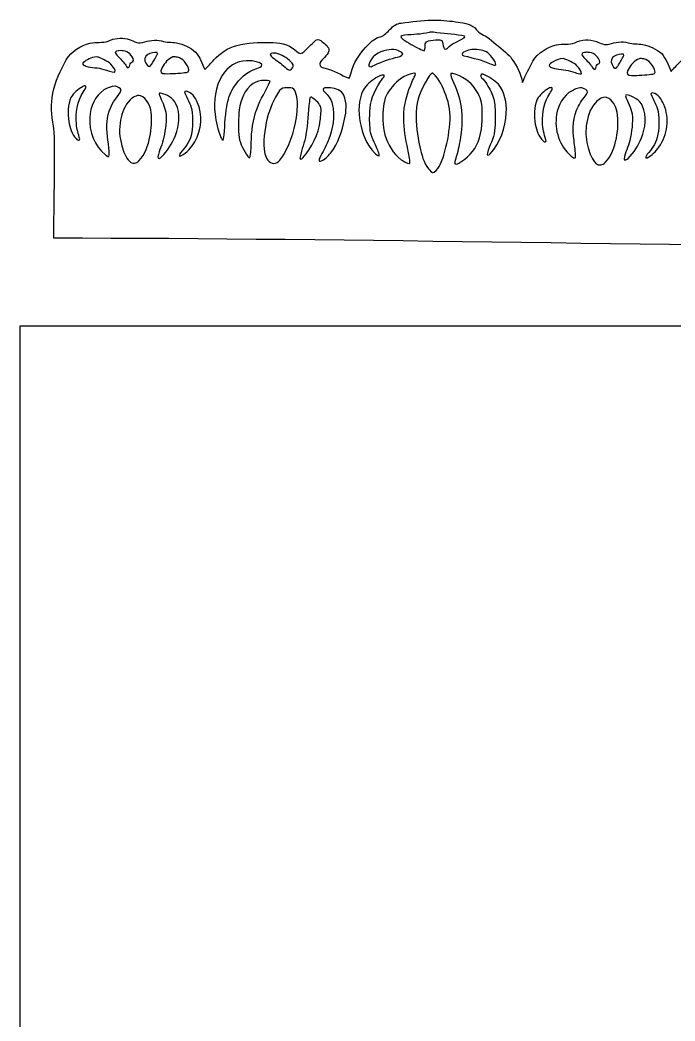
# Model space of a CAD drawing. Header units: centimetres. Extents: x -14.3 to 11, y -12.4 to 14.4.
# Drawn here: x -14.27 to -3.88, y -1.44 to 14.43 of the extents above; entities that cross this region are included whole.
import ezdxf

# ---------------------------------------------------------------- set-up
doc = ezdxf.new("R2010")
doc.units = ezdxf.units.CM
doc.header["$MEASUREMENT"] = 0
doc.layers.add('Layer 1', color=7, linetype='Continuous')

msp = doc.modelspace()

# ---------------------------------------------------------------- linework, layer by layer
at = {"layer": 'Layer 1', "color": 9}
for points, knots in [([(-7.73261, 14.43459), (-7.89731, 14.42913), (-8.06103, 14.4083), (-8.22423, 14.38672), (-8.22423, 14.38672), (-8.29321, 14.37928), (-8.35472, 14.34207), (-8.39811, 14.28874), (-8.39811, 14.28874), (-8.445, 14.24484), (-8.48717, 14.18555), (-8.55192, 14.16918), (-8.55192, 14.16918), (-8.63179, 14.15628), (-8.69405, 14.09601), (-8.75109, 14.04292), (-8.75109, 14.04292), (-8.86023, 13.93354), (-8.95276, 13.80356), (-9.00311, 13.65672), (-9.00311, 13.65672), (-9.01875, 13.60835), (-9.03015, 13.55899), (-9.04801, 13.51136), (-9.04801, 13.51136), (-9.17723, 13.55948), (-9.29383, 13.63911), (-9.42975, 13.66912), (-9.42975, 13.66912), (-9.46597, 13.67557), (-9.52648, 13.69194), (-9.51532, 13.74006), (-9.51532, 13.74006), (-9.49103, 13.82316), (-9.39279, 13.8621), (-9.37196, 13.94668), (-9.37196, 13.94668), (-9.36823, 14.01217), (-9.43322, 14.0526), (-9.47761, 14.0903), (-9.47761, 14.0903), (-9.50616, 14.11188), (-9.54484, 14.14512), (-9.57908, 14.11362), (-9.57908, 14.11362), (-9.65523, 14.05285), (-9.71352, 13.97099), (-9.79215, 13.91295), (-9.79215, 13.91295), (-9.83779, 13.88269), (-9.87499, 13.93775), (-9.91021, 13.96008), (-9.91021, 13.96008), (-10.01911, 14.05384), (-10.16669, 14.07815), (-10.3061, 14.07964), (-10.3061, 14.07964), (-10.48271, 14.08237), (-10.66255, 14.0774), (-10.83418, 14.03226), (-10.83418, 14.03226), (-10.97508, 13.99406), (-11.09713, 13.907), (-11.19608, 13.80133), (-11.19608, 13.80133), (-11.24495, 13.75073), (-11.29258, 13.69888), (-11.34094, 13.64779), (-11.34094, 13.64779), (-11.38436, 13.74254), (-11.41833, 13.84523), (-11.48657, 13.9256), (-11.48657, 13.9256), (-11.57113, 14.00126), (-11.67979, 14.04764), (-11.78917, 14.07418), (-11.78917, 14.07418), (-11.86804, 14.08881), (-11.95115, 14.07319), (-12.02753, 14.1037), (-12.02753, 14.1037), (-12.12702, 14.12776), (-12.23118, 14.10891), (-12.32744, 14.07889), (-12.32744, 14.07889), (-12.41425, 14.05012), (-12.48817, 14.12156), (-12.57051, 14.1347), (-12.57051, 14.1347), (-12.67172, 14.15579), (-12.78062, 14.14909), (-12.87314, 14.10047), (-12.87314, 14.10047), (-12.96491, 14.06451), (-13.06562, 14.09427), (-13.15938, 14.06674), (-13.15938, 14.06674), (-13.31144, 14.03052), (-13.45729, 13.94123), (-13.5384, 13.80455), (-13.5384, 13.80455), (-13.62298, 13.6334), (-13.71997, 13.46349), (-13.74998, 13.27224), (-13.74998, 13.27224), (-13.78372, 13.10109), (-13.78049, 12.9225), (-13.74105, 12.75283), (-13.74105, 12.75283), (-13.70707, 12.61294), (-13.73584, 11.36949), (-13.73584, 10.97261), (-13.73584, 10.97261), (-8.92373, 10.97261), (-3.70581, 10.83717), (1.1063, 10.83717), (1.1063, 10.83717), (1.1063, 11.23405), (1.09437, 12.65535), (1.11821, 12.81063), (1.11821, 12.81063), (1.12191, 13.04528), (1.14498, 13.28638), (1.07677, 13.51459), (1.07677, 13.51459), (1.046, 13.61331), (0.99542, 13.70484), (0.92969, 13.78421), (0.92969, 13.78421), (0.91877, 13.83109), (0.86791, 13.85466), (0.83764, 13.88914), (0.83764, 13.88914), (0.73694, 13.97422), (0.63624, 14.06029), (0.53356, 14.14289), (0.53356, 14.14289), (0.4631, 14.17637), (0.38746, 14.21234), (0.34578, 14.2818), (0.34578, 14.2818), (0.25027, 14.36663), (0.11486, 14.36762), (-0.00471, 14.38647), (-0.00471, 14.38647), (-0.17537, 14.40557), (-0.34777, 14.41524), (-0.51866, 14.39515), (-0.51866, 14.39515), (-0.64071, 14.38027), (-0.76496, 14.37556), (-0.88429, 14.3453), (-0.88429, 14.3453), (-0.96986, 14.31801), (-1.01502, 14.23243), (-1.08397, 14.18059), (-1.08397, 14.18059), (-1.11101, 14.15231), (-1.14721, 14.1409), (-1.18443, 14.1347), (-1.18443, 14.1347), (-1.27471, 14.10047), (-1.34268, 14.0268), (-1.40766, 13.95785), (-1.40766, 13.95785), (-1.50614, 13.8425), (-1.58874, 13.71005), (-1.62446, 13.56097), (-1.62446, 13.56097), (-1.63563, 13.53964), (-1.63563, 13.48705), (-1.65944, 13.4878), (-1.65944, 13.4878), (-1.79139, 13.54038), (-1.91344, 13.62025), (-2.05507, 13.64729), (-2.05507, 13.64729), (-2.08955, 13.65324), (-2.13371, 13.68102), (-2.11511, 13.72146), (-2.11511, 13.72146), (-2.08359, 13.79711), (-1.99901, 13.83605), (-1.97345, 13.91444), (-1.97345, 13.91444), (-1.96752, 13.98612), (-2.03896, 14.02804), (-2.08656, 14.06872), (-2.08656, 14.06872), (-2.11312, 14.08956), (-2.15008, 14.1156), (-2.18107, 14.08633), (-2.18107, 14.08633), (-2.25647, 14.02482), (-2.31553, 13.94371), (-2.39339, 13.88517), (-2.39339, 13.88517), (-2.4398, 13.8559), (-2.476, 13.91047), (-2.51148, 13.93279), (-2.51148, 13.93279), (-2.62633, 14.03052), (-2.78209, 14.05285), (-2.92793, 14.0531), (-2.92793, 14.0531), (-3.09613, 14.05409), (-3.26702, 14.04838), (-3.43075, 14.00597), (-3.43075, 14.00597), (-3.57187, 13.9695), (-3.69514, 13.88343), (-3.79338, 13.77727), (-3.79338, 13.77727), (-3.84373, 13.72567), (-3.89311, 13.67284), (-3.94295, 13.62075), (-3.94295, 13.62075), (-3.98587, 13.71724), (-4.02135, 13.82117), (-4.09154, 13.90179), (-4.09154, 13.90179), (-4.17613, 13.97496), (-4.28278, 14.02135), (-4.39118, 14.04689), (-4.39118, 14.04689), (-4.46807, 14.06202), (-4.54943, 14.04491), (-4.62383, 14.07517), (-4.62383, 14.07517), (-4.72305, 14.10072), (-4.82775, 14.08361), (-4.92374, 14.05285), (-4.92374, 14.05285), (-4.99592, 14.02606), (-5.06288, 14.07244), (-5.12837, 14.09526), (-5.12837, 14.09526), (-5.23949, 14.1285), (-5.36525, 14.13024), (-5.46992, 14.07517), (-5.46992, 14.07517), (-5.56244, 14.03623), (-5.66539, 14.06773), (-5.7604, 14.03945), (-5.7604, 14.03945), (-5.91145, 14.00398), (-6.05533, 13.91592), (-6.13743, 13.78198), (-6.13743, 13.78198), (-6.19448, 13.67185), (-6.25179, 13.56147), (-6.2979, 13.44637), (-6.2979, 13.44637), (-6.32693, 13.57858), (-6.38074, 13.70707), (-6.46832, 13.8115), (-6.46832, 13.8115), (-6.48271, 13.8621), (-6.53653, 13.88765), (-6.57003, 13.92535), (-6.57003, 13.92535), (-6.66851, 14.00671), (-6.76548, 14.09055), (-6.8652, 14.17017), (-6.8652, 14.17017), (-6.93539, 14.20416), (-7.0113, 14.23963), (-7.05297, 14.30908), (-7.05297, 14.30908), (-7.13682, 14.38473), (-7.25636, 14.39391), (-7.36351, 14.40855), (-7.36351, 14.40855), (-7.48557, 14.42393), (-7.61082, 14.43484), (-7.73261, 14.43459), (-7.73261, 14.43459), (-7.73261, 14.43459), (-7.73261, 14.43459), (-7.73261, 14.43459)], [0, 0, 0, 0, 0.01408451, 0.01408451, 0.01408451, 0.01408451, 0.02816901, 0.02816901, 0.02816901, 0.02816901, 0.04225352, 0.04225352, 0.04225352, 0.04225352, 0.05633803, 0.05633803, 0.05633803, 0.05633803, 0.07042254, 0.07042254, 0.07042254, 0.07042254, 0.08450704, 0.08450704, 0.08450704, 0.08450704, 0.09859155, 0.09859155, 0.09859155, 0.09859155, 0.11267606, 0.11267606, 0.11267606, 0.11267606, 0.12676056, 0.12676056, 0.12676056, 0.12676056, 0.14084507, 0.14084507, 0.14084507, 0.14084507, 0.15492958, 0.15492958, 0.15492958, 0.15492958, 0.16901408, 0.16901408, 0.16901408, 0.16901408, 0.18309859, 0.18309859, 0.18309859, 0.18309859, 0.1971831, 0.1971831, 0.1971831, 0.1971831, 0.21126761, 0.21126761, 0.21126761, 0.21126761, 0.22535211, 0.22535211, 0.22535211, 0.22535211, 0.23943662, 0.23943662, 0.23943662, 0.23943662, 0.25352113, 0.25352113, 0.25352113, 0.25352113, 0.26760563, 0.26760563, 0.26760563, 0.26760563, 0.28169014, 0.28169014, 0.28169014, 0.28169014, 0.29577465, 0.29577465, 0.29577465, 0.29577465, 0.30985915, 0.30985915, 0.30985915, 0.30985915, 0.32394366, 0.32394366, 0.32394366, 0.32394366, 0.33802817, 0.33802817, 0.33802817, 0.33802817, 0.35211268, 0.35211268, 0.35211268, 0.35211268, 0.36619718, 0.36619718, 0.36619718, 0.36619718, 0.38028169, 0.38028169, 0.38028169, 0.38028169, 0.3943662, 0.3943662, 0.3943662, 0.3943662, 0.4084507, 0.4084507, 0.4084507, 0.4084507, 0.42253521, 0.42253521, 0.42253521, 0.42253521, 0.43661972, 0.43661972, 0.43661972, 0.43661972, 0.45070423, 0.45070423, 0.45070423, 0.45070423, 0.46478873, 0.46478873, 0.46478873, 0.46478873, 0.47887324, 0.47887324, 0.47887324, 0.47887324, 0.49295775, 0.49295775, 0.49295775, 0.49295775, 0.50704225, 0.50704225, 0.50704225, 0.50704225, 0.52112676, 0.52112676, 0.52112676, 0.52112676, 0.53521127, 0.53521127, 0.53521127, 0.53521127, 0.54929577, 0.54929577, 0.54929577, 0.54929577, 0.56338028, 0.56338028, 0.56338028, 0.56338028, 0.57746479, 0.57746479, 0.57746479, 0.57746479, 0.5915493, 0.5915493, 0.5915493, 0.5915493, 0.6056338, 0.6056338, 0.6056338, 0.6056338, 0.61971831, 0.61971831, 0.61971831, 0.61971831, 0.63380282, 0.63380282, 0.63380282, 0.63380282, 0.64788732, 0.64788732, 0.64788732, 0.64788732, 0.66197183, 0.66197183, 0.66197183, 0.66197183, 0.67605634, 0.67605634, 0.67605634, 0.67605634, 0.69014085, 0.69014085, 0.69014085, 0.69014085, 0.70422535, 0.70422535, 0.70422535, 0.70422535, 0.71830986, 0.71830986, 0.71830986, 0.71830986, 0.73239437, 0.73239437, 0.73239437, 0.73239437, 0.74647887, 0.74647887, 0.74647887, 0.74647887, 0.76056338, 0.76056338, 0.76056338, 0.76056338, 0.77464789, 0.77464789, 0.77464789, 0.77464789, 0.78873239, 0.78873239, 0.78873239, 0.78873239, 0.8028169, 0.8028169, 0.8028169, 0.8028169, 0.81690141, 0.81690141, 0.81690141, 0.81690141, 0.83098592, 0.83098592, 0.83098592, 0.83098592, 0.84507042, 0.84507042, 0.84507042, 0.84507042, 0.85915493, 0.85915493, 0.85915493, 0.85915493, 0.87323944, 0.87323944, 0.87323944, 0.87323944, 0.88732394, 0.88732394, 0.88732394, 0.88732394, 0.90140845, 0.90140845, 0.90140845, 0.90140845, 0.91549296, 0.91549296, 0.91549296, 0.91549296, 0.92957746, 0.92957746, 0.92957746, 0.92957746, 0.94366197, 0.94366197, 0.94366197, 0.94366197, 0.95774648, 0.95774648, 0.95774648, 0.95774648, 0.97183099, 0.97183099, 0.97183099, 0.97183099, 1, 1, 1, 1]), ([(-7.71475, 14.24161), (-7.56518, 14.21433), (-7.41214, 14.21507), (-7.26257, 14.18803), (-7.26257, 14.18803), (-7.24173, 14.18456), (-7.18815, 14.17489), (-7.2276, 14.15281), (-7.2276, 14.15281), (-7.31316, 14.09477), (-7.41958, 14.06699), (-7.49152, 13.98935), (-7.49152, 13.98935), (-7.50665, 13.9643), (-7.54335, 13.96603), (-7.55055, 13.99654), (-7.55055, 13.99654), (-7.56269, 14.03325), (-7.55949, 14.07716), (-7.58156, 14.10915), (-7.58156, 14.10915), (-7.62148, 14.13396), (-7.67284, 14.11709), (-7.71723, 14.11535), (-7.71723, 14.11535), (-7.76139, 14.10816), (-7.83159, 14.11188), (-7.84225, 14.05607), (-7.84225, 14.05607), (-7.84672, 14.01986), (-7.844, 13.98091), (-7.85836, 13.94693), (-7.85836, 13.94693), (-7.89485, 13.95264), (-7.92856, 13.97967), (-7.96404, 13.99356), (-7.96404, 13.99356), (-8.05532, 14.04119), (-8.14835, 14.08931), (-8.22772, 14.15529), (-8.22772, 14.15529), (-8.25227, 14.1853), (-8.19026, 14.18605), (-8.17115, 14.1925), (-8.17115, 14.1925), (-8.04045, 14.20887), (-7.90699, 14.20316), (-7.77899, 14.23839), (-7.77899, 14.23839), (-7.75766, 14.24136), (-7.73634, 14.24211), (-7.71475, 14.24161), (-7.71475, 14.24161), (-7.71475, 14.24161), (-7.71475, 14.24161), (-7.71475, 14.24161)], [0, 0, 0, 0, 0.06666667, 0.06666667, 0.06666667, 0.06666667, 0.13333333, 0.13333333, 0.13333333, 0.13333333, 0.2, 0.2, 0.2, 0.2, 0.26666667, 0.26666667, 0.26666667, 0.26666667, 0.33333333, 0.33333333, 0.33333333, 0.33333333, 0.4, 0.4, 0.4, 0.4, 0.46666667, 0.46666667, 0.46666667, 0.46666667, 0.53333333, 0.53333333, 0.53333333, 0.53333333, 0.6, 0.6, 0.6, 0.6, 0.66666667, 0.66666667, 0.66666667, 0.66666667, 0.73333333, 0.73333333, 0.73333333, 0.73333333, 0.8, 0.8, 0.8, 0.8, 0.86666667, 0.86666667, 0.86666667, 0.86666667, 1, 1, 1, 1]), ([(-13.02618, 13.84325), (-12.94807, 13.81001), (-12.86205, 13.77925), (-12.81093, 13.70707), (-12.81093, 13.70707), (-12.78952, 13.67954), (-12.75355, 13.64506), (-12.76573, 13.6076), (-12.76573, 13.6076), (-12.82673, 13.60636), (-12.88289, 13.63935), (-12.94234, 13.65101), (-12.94234, 13.65101), (-13.03412, 13.68351), (-13.13458, 13.67408), (-13.22685, 13.7036), (-13.22685, 13.7036), (-13.24719, 13.71228), (-13.29358, 13.72443), (-13.27348, 13.7547), (-13.27348, 13.7547), (-13.21519, 13.80604), (-13.14053, 13.84151), (-13.06339, 13.85317), (-13.06339, 13.85317), (-13.05099, 13.84995), (-13.03858, 13.84647), (-13.02618, 13.84325), (-13.02618, 13.84325), (-13.02618, 13.84325), (-13.02618, 13.84325), (-13.02618, 13.84325)], [0, 0, 0, 0, 0.11111111, 0.11111111, 0.11111111, 0.11111111, 0.22222222, 0.22222222, 0.22222222, 0.22222222, 0.33333333, 0.33333333, 0.33333333, 0.33333333, 0.44444444, 0.44444444, 0.44444444, 0.44444444, 0.55555556, 0.55555556, 0.55555556, 0.55555556, 0.66666667, 0.66666667, 0.66666667, 0.66666667, 0.77777778, 0.77777778, 0.77777778, 0.77777778, 1, 1, 1, 1]), ([(-12.63551, 13.94693), (-12.55638, 13.93751), (-12.48246, 13.87326), (-12.4728, 13.79289), (-12.4728, 13.79289), (-12.47254, 13.75817), (-12.52215, 13.7733), (-12.52612, 13.73932), (-12.52612, 13.73932), (-12.52612, 13.71377), (-12.53752, 13.66515), (-12.57226, 13.68376), (-12.57226, 13.68376), (-12.59358, 13.70137), (-12.59483, 13.73485), (-12.61815, 13.75271), (-12.61815, 13.75271), (-12.66478, 13.80877), (-12.72555, 13.85466), (-12.76027, 13.91915), (-12.76027, 13.91915), (-12.74068, 13.95561), (-12.68785, 13.94941), (-12.65213, 13.94842), (-12.65213, 13.94842), (-12.64667, 13.94792), (-12.64096, 13.94743), (-12.63551, 13.94693), (-12.63551, 13.94693), (-12.63551, 13.94693), (-12.63551, 13.94693), (-12.63551, 13.94693)], [0, 0, 0, 0, 0.11111111, 0.11111111, 0.11111111, 0.11111111, 0.22222222, 0.22222222, 0.22222222, 0.22222222, 0.33333333, 0.33333333, 0.33333333, 0.33333333, 0.44444444, 0.44444444, 0.44444444, 0.44444444, 0.55555556, 0.55555556, 0.55555556, 0.55555556, 0.66666667, 0.66666667, 0.66666667, 0.66666667, 0.77777778, 0.77777778, 0.77777778, 0.77777778, 1, 1, 1, 1]), ([(-12.09601, 13.92213), (-12.08286, 13.8936), (-12.11165, 13.86235), (-12.12278, 13.83605), (-12.12278, 13.83605), (-12.15083, 13.78892), (-12.17562, 13.73808), (-12.21457, 13.69888), (-12.21457, 13.69888), (-12.24457, 13.68995), (-12.26071, 13.73063), (-12.2746, 13.75098), (-12.2746, 13.75098), (-12.30437, 13.79537), (-12.29519, 13.86111), (-12.24558, 13.88715), (-12.24558, 13.88715), (-12.20044, 13.91047), (-12.1471, 13.92734), (-12.09601, 13.92213), (-12.09601, 13.92213), (-12.09601, 13.92213), (-12.09601, 13.92213), (-12.09601, 13.92213)], [0, 0, 0, 0, 0.14285714, 0.14285714, 0.14285714, 0.14285714, 0.28571429, 0.28571429, 0.28571429, 0.28571429, 0.42857143, 0.42857143, 0.42857143, 0.42857143, 0.57142857, 0.57142857, 0.57142857, 0.57142857, 0.71428571, 0.71428571, 0.71428571, 0.71428571, 1, 1, 1, 1]), ([(-11.7743, 13.84399), (-11.73112, 13.83333), (-11.6917, 13.81323), (-11.6649, 13.77652), (-11.6649, 13.77652), (-11.63389, 13.7351), (-11.59817, 13.68971), (-11.59222, 13.63712), (-11.59222, 13.63712), (-11.6019, 13.59818), (-11.65622, 13.60314), (-11.68847, 13.59644), (-11.68847, 13.59644), (-11.79462, 13.59173), (-11.90178, 13.5766), (-12.00769, 13.58726), (-12.00769, 13.58726), (-12.05434, 13.59644), (-12.03449, 13.65498), (-12.01812, 13.68326), (-12.01812, 13.68326), (-11.97867, 13.75197), (-11.92189, 13.8177), (-11.8477, 13.8487), (-11.8477, 13.8487), (-11.82341, 13.85813), (-11.79886, 13.84623), (-11.7743, 13.84399), (-11.7743, 13.84399), (-11.7743, 13.84399), (-11.7743, 13.84399), (-11.7743, 13.84399)], [0, 0, 0, 0, 0.11111111, 0.11111111, 0.11111111, 0.11111111, 0.22222222, 0.22222222, 0.22222222, 0.22222222, 0.33333333, 0.33333333, 0.33333333, 0.33333333, 0.44444444, 0.44444444, 0.44444444, 0.44444444, 0.55555556, 0.55555556, 0.55555556, 0.55555556, 0.66666667, 0.66666667, 0.66666667, 0.66666667, 0.77777778, 0.77777778, 0.77777778, 0.77777778, 1, 1, 1, 1]), ([(-10.2163, 13.90749), (-10.12253, 13.89137), (-10.0402, 13.83531), (-9.97371, 13.76958), (-9.97371, 13.76958), (-9.94868, 13.74552), (-9.91891, 13.70558), (-9.94989, 13.67408), (-9.94989, 13.67408), (-9.96405, 13.65201), (-9.99257, 13.62373), (-10.01813, 13.64804), (-10.01813, 13.64804), (-10.08608, 13.69789), (-10.14487, 13.76015), (-10.21657, 13.80555), (-10.21657, 13.80555), (-10.24755, 13.82812), (-10.29393, 13.8487), (-10.30113, 13.88914), (-10.30113, 13.88914), (-10.28949, 13.91717), (-10.24086, 13.90997), (-10.2163, 13.90749), (-10.2163, 13.90749), (-10.2163, 13.90749), (-10.2163, 13.90749), (-10.2163, 13.90749)], [0, 0, 0, 0, 0.125, 0.125, 0.125, 0.125, 0.25, 0.25, 0.25, 0.25, 0.375, 0.375, 0.375, 0.375, 0.5, 0.5, 0.5, 0.5, 0.625, 0.625, 0.625, 0.625, 0.75, 0.75, 0.75, 0.75, 1, 1, 1, 1]), ([(-8.3071, 13.96033), (-8.26617, 13.94941), (-8.2178, 13.93379), (-8.19695, 13.89435), (-8.19695, 13.89435), (-8.2178, 13.85267), (-8.27508, 13.85367), (-8.31429, 13.83804), (-8.31429, 13.83804), (-8.44227, 13.80753), (-8.56507, 13.7599), (-8.68288, 13.70161), (-8.68288, 13.70161), (-8.70495, 13.68872), (-8.74961, 13.68896), (-8.73821, 13.72543), (-8.73821, 13.72543), (-8.70768, 13.85565), (-8.57697, 13.93403), (-8.4532, 13.95785), (-8.4532, 13.95785), (-8.40483, 13.9695), (-8.35596, 13.96752), (-8.3071, 13.96033), (-8.3071, 13.96033), (-8.3071, 13.96033), (-8.3071, 13.96033), (-8.3071, 13.96033)], [0, 0, 0, 0, 0.125, 0.125, 0.125, 0.125, 0.25, 0.25, 0.25, 0.25, 0.375, 0.375, 0.375, 0.375, 0.5, 0.5, 0.5, 0.5, 0.625, 0.625, 0.625, 0.625, 0.75, 0.75, 0.75, 0.75, 1, 1, 1, 1]), ([(-7.01799, 13.96553), (-6.93936, 13.96058), (-6.85427, 13.93899), (-6.80739, 13.87004), (-6.80739, 13.87004), (-6.77317, 13.82911), (-6.73174, 13.78496), (-6.72528, 13.73063), (-6.72528, 13.73063), (-6.73349, 13.70112), (-6.77714, 13.7289), (-6.79773, 13.73386), (-6.79773, 13.73386), (-6.93317, 13.80182), (-7.08372, 13.82812), (-7.22884, 13.86805), (-7.22884, 13.86805), (-7.26678, 13.87301), (-7.26826, 13.90724), (-7.23479, 13.92237), (-7.23479, 13.92237), (-7.17402, 13.96653), (-7.09041, 13.96802), (-7.01799, 13.96553), (-7.01799, 13.96553), (-7.01799, 13.96553), (-7.01799, 13.96553), (-7.01799, 13.96553)], [0, 0, 0, 0, 0.125, 0.125, 0.125, 0.125, 0.25, 0.25, 0.25, 0.25, 0.375, 0.375, 0.375, 0.375, 0.5, 0.5, 0.5, 0.5, 0.625, 0.625, 0.625, 0.625, 0.75, 0.75, 0.75, 0.75, 1, 1, 1, 1]), ([(-5.62742, 13.81596), (-5.54985, 13.78148), (-5.46298, 13.75271), (-5.41216, 13.68003), (-5.41216, 13.68003), (-5.3916, 13.6525), (-5.35813, 13.62001), (-5.36551, 13.58354), (-5.36551, 13.58354), (-5.39501, 13.57089), (-5.43396, 13.59421), (-5.46571, 13.60115), (-5.46571, 13.60115), (-5.56072, 13.6329), (-5.6592, 13.65299), (-5.7594, 13.65969), (-5.7594, 13.65969), (-5.80033, 13.66937), (-5.84994, 13.67383), (-5.87896, 13.70658), (-5.87896, 13.70658), (-5.88293, 13.7418), (-5.8348, 13.75494), (-5.81149, 13.7738), (-5.81149, 13.7738), (-5.76262, 13.79662), (-5.71029, 13.82762), (-5.65497, 13.82291), (-5.65497, 13.82291), (-5.64578, 13.82068), (-5.63663, 13.81844), (-5.62745, 13.81596), (-5.62745, 13.81596), (-5.62745, 13.81596), (-5.62742, 13.81596), (-5.62742, 13.81596)], [0, 0, 0, 0, 0.1, 0.1, 0.1, 0.1, 0.2, 0.2, 0.2, 0.2, 0.3, 0.3, 0.3, 0.3, 0.4, 0.4, 0.4, 0.4, 0.5, 0.5, 0.5, 0.5, 0.6, 0.6, 0.6, 0.6, 0.7, 0.7, 0.7, 0.7, 0.8, 0.8, 0.8, 0.8, 1, 1, 1, 1]), ([(-5.23677, 13.91989), (-5.15789, 13.90923), (-5.08471, 13.84598), (-5.07405, 13.76561), (-5.07405, 13.76561), (-5.07479, 13.73113), (-5.12342, 13.74626), (-5.12739, 13.71228), (-5.12739, 13.71228), (-5.12887, 13.68772), (-5.13456, 13.64357), (-5.1693, 13.65399), (-5.1693, 13.65399), (-5.19583, 13.66887), (-5.19459, 13.70707), (-5.21941, 13.72567), (-5.21941, 13.72567), (-5.26505, 13.77925), (-5.32159, 13.82489), (-5.35855, 13.88492), (-5.35855, 13.88492), (-5.36575, 13.91469), (-5.31987, 13.91965), (-5.29804, 13.92188), (-5.29804, 13.92188), (-5.2777, 13.92411), (-5.25711, 13.92163), (-5.23677, 13.9199), (-5.23677, 13.9199), (-5.23677, 13.9199), (-5.23677, 13.91989), (-5.23677, 13.91989)], [0, 0, 0, 0, 0.11111111, 0.11111111, 0.11111111, 0.11111111, 0.22222222, 0.22222222, 0.22222222, 0.22222222, 0.33333333, 0.33333333, 0.33333333, 0.33333333, 0.44444444, 0.44444444, 0.44444444, 0.44444444, 0.55555556, 0.55555556, 0.55555556, 0.55555556, 0.66666667, 0.66666667, 0.66666667, 0.66666667, 0.77777778, 0.77777778, 0.77777778, 0.77777778, 1, 1, 1, 1]), ([(-4.69799, 13.89435), (-4.68363, 13.86805), (-4.71141, 13.83804), (-4.72183, 13.81323), (-4.72183, 13.81323), (-4.75036, 13.76462), (-4.77565, 13.71203), (-4.81584, 13.67185), (-4.81584, 13.67185), (-4.84833, 13.66168), (-4.8637, 13.70682), (-4.87958, 13.72791), (-4.87958, 13.72791), (-4.9086, 13.77504), (-4.89125, 13.83977), (-4.8409, 13.86384), (-4.8409, 13.86384), (-4.79748, 13.88343), (-4.74565, 13.9003), (-4.69799, 13.89435), (-4.69799, 13.89435), (-4.69799, 13.89435), (-4.69799, 13.89435), (-4.69799, 13.89435)], [0, 0, 0, 0, 0.14285714, 0.14285714, 0.14285714, 0.14285714, 0.28571429, 0.28571429, 0.28571429, 0.28571429, 0.42857143, 0.42857143, 0.42857143, 0.42857143, 0.57142857, 0.57142857, 0.57142857, 0.57142857, 0.71428571, 0.71428571, 0.71428571, 0.71428571, 1, 1, 1, 1]), ([(-4.37555, 13.81671), (-4.33411, 13.80629), (-4.29641, 13.78694), (-4.26987, 13.75246), (-4.26987, 13.75246), (-4.2359, 13.71129), (-4.20166, 13.66341), (-4.19373, 13.61008), (-4.19373, 13.61008), (-4.20166, 13.57213), (-4.25426, 13.5766), (-4.28477, 13.56965), (-4.28477, 13.56965), (-4.39267, 13.56494), (-4.5013, 13.54931), (-4.60896, 13.56023), (-4.60896, 13.56023), (-4.65585, 13.56916), (-4.63674, 13.62695), (-4.62037, 13.65548), (-4.62037, 13.65548), (-4.58018, 13.72394), (-4.52437, 13.79116), (-4.44897, 13.82067), (-4.44897, 13.82067), (-4.42492, 13.8301), (-4.4001, 13.81844), (-4.37555, 13.81671), (-4.37555, 13.81671), (-4.37555, 13.81671), (-4.37555, 13.81671), (-4.37555, 13.81671)], [0, 0, 0, 0, 0.11111111, 0.11111111, 0.11111111, 0.11111111, 0.22222222, 0.22222222, 0.22222222, 0.22222222, 0.33333333, 0.33333333, 0.33333333, 0.33333333, 0.44444444, 0.44444444, 0.44444444, 0.44444444, 0.55555556, 0.55555556, 0.55555556, 0.55555556, 0.66666667, 0.66666667, 0.66666667, 0.66666667, 0.77777778, 0.77777778, 0.77777778, 0.77777778, 1, 1, 1, 1]), ([(-10.58765, 13.7857), (-10.53555, 13.77255), (-10.47303, 13.77206), (-10.43482, 13.72915), (-10.43482, 13.72915), (-10.43186, 13.68847), (-10.48493, 13.67855), (-10.51496, 13.66589), (-10.51496, 13.66589), (-10.67469, 13.62447), (-10.79648, 13.49945), (-10.88305, 13.36452), (-10.88305, 13.36452), (-10.94184, 13.27348), (-10.97534, 13.1693), (-10.99071, 13.06264), (-10.99071, 13.06264), (-11.0232, 12.89348), (-11.02024, 12.72009), (-11.04305, 12.54969), (-11.04305, 12.54969), (-11.04752, 12.49833), (-11.07702, 12.55093), (-11.08398, 12.57324), (-11.08398, 12.57324), (-11.13705, 12.68983), (-11.16187, 12.81758), (-11.17849, 12.94383), (-11.17849, 12.94383), (-11.20278, 13.15269), (-11.17849, 13.37692), (-11.06387, 13.55725), (-11.06387, 13.55725), (-10.98129, 13.68946), (-10.83617, 13.78645), (-10.67768, 13.78942), (-10.67768, 13.78942), (-10.64765, 13.7919), (-10.61765, 13.78669), (-10.58765, 13.7857), (-10.58765, 13.7857), (-10.58765, 13.7857), (-10.58765, 13.7857), (-10.58765, 13.7857)], [0, 0, 0, 0, 0.08333333, 0.08333333, 0.08333333, 0.08333333, 0.16666667, 0.16666667, 0.16666667, 0.16666667, 0.25, 0.25, 0.25, 0.25, 0.33333333, 0.33333333, 0.33333333, 0.33333333, 0.41666667, 0.41666667, 0.41666667, 0.41666667, 0.5, 0.5, 0.5, 0.5, 0.58333333, 0.58333333, 0.58333333, 0.58333333, 0.66666667, 0.66666667, 0.66666667, 0.66666667, 0.75, 0.75, 0.75, 0.75, 0.83333333, 0.83333333, 0.83333333, 0.83333333, 1, 1, 1, 1]), ([(-8.49699, 13.56097), (-8.4823, 13.54038), (-8.5162, 13.51583), (-8.52538, 13.49648), (-8.52538, 13.49648), (-8.62409, 13.35931), (-8.70768, 13.20354), (-8.7186, 13.03189), (-8.7186, 13.03189), (-8.72604, 12.93068), (-8.72852, 12.82824), (-8.71958, 12.72704), (-8.71958, 12.72704), (-8.71363, 12.59805), (-8.64343, 12.48619), (-8.59682, 12.36911), (-8.59682, 12.36911), (-8.58639, 12.34107), (-8.57152, 12.31157), (-8.57374, 12.2813), (-8.57374, 12.2813), (-8.60277, 12.27608), (-8.62507, 12.3113), (-8.64693, 12.32768), (-8.64693, 12.32768), (-8.77763, 12.45468), (-8.84362, 12.63352), (-8.87611, 12.80939), (-8.87611, 12.80939), (-8.90487, 12.97955), (-8.90762, 13.16509), (-8.82751, 13.3221), (-8.82751, 13.3221), (-8.7811, 13.40495), (-8.70323, 13.46498), (-8.6251, 13.51583), (-8.6251, 13.51583), (-8.58639, 13.53865), (-8.54472, 13.57015), (-8.49709, 13.56097), (-8.49709, 13.56097), (-8.49709, 13.56097), (-8.49699, 13.56097), (-8.49699, 13.56097)], [0, 0, 0, 0, 0.08333333, 0.08333333, 0.08333333, 0.08333333, 0.16666667, 0.16666667, 0.16666667, 0.16666667, 0.25, 0.25, 0.25, 0.25, 0.33333333, 0.33333333, 0.33333333, 0.33333333, 0.41666667, 0.41666667, 0.41666667, 0.41666667, 0.5, 0.5, 0.5, 0.5, 0.58333333, 0.58333333, 0.58333333, 0.58333333, 0.66666667, 0.66666667, 0.66666667, 0.66666667, 0.75, 0.75, 0.75, 0.75, 0.83333333, 0.83333333, 0.83333333, 0.83333333, 1, 1, 1, 1]), ([(-7.99555, 13.58577), (-8.00248, 13.54758), (-8.02878, 13.51111), (-8.04291, 13.47366), (-8.04291, 13.47366), (-8.12924, 13.28911), (-8.18753, 13.08844), (-8.18531, 12.88331), (-8.18531, 12.88331), (-8.1838, 12.71488), (-8.15454, 12.54868), (-8.11956, 12.38472), (-8.11956, 12.38472), (-8.10641, 12.30932), (-8.08186, 12.23343), (-8.08929, 12.15652), (-8.08929, 12.15652), (-8.14014, 12.15752), (-8.18306, 12.19449), (-8.22574, 12.21928), (-8.22574, 12.21928), (-8.35274, 12.31577), (-8.43457, 12.46187), (-8.48246, 12.61194), (-8.48246, 12.61194), (-8.52487, 12.76027), (-8.52091, 12.91853), (-8.50328, 13.07058), (-8.50328, 13.07058), (-8.49487, 13.16658), (-8.46137, 13.25959), (-8.39962, 13.33426), (-8.39962, 13.33426), (-8.31826, 13.43968), (-8.21605, 13.53914), (-8.08458, 13.57635), (-8.08458, 13.57635), (-8.0568, 13.58528), (-8.02381, 13.59793), (-7.99555, 13.58577), (-7.99555, 13.58577), (-7.99555, 13.58577), (-7.99555, 13.58577), (-7.99555, 13.58577)], [0, 0, 0, 0, 0.08333333, 0.08333333, 0.08333333, 0.08333333, 0.16666667, 0.16666667, 0.16666667, 0.16666667, 0.25, 0.25, 0.25, 0.25, 0.33333333, 0.33333333, 0.33333333, 0.33333333, 0.41666667, 0.41666667, 0.41666667, 0.41666667, 0.5, 0.5, 0.5, 0.5, 0.58333333, 0.58333333, 0.58333333, 0.58333333, 0.66666667, 0.66666667, 0.66666667, 0.66666667, 0.75, 0.75, 0.75, 0.75, 0.83333333, 0.83333333, 0.83333333, 0.83333333, 1, 1, 1, 1]), ([(-7.71649, 13.58652), (-7.61529, 13.49871), (-7.56767, 13.36849), (-7.51732, 13.24769), (-7.51732, 13.24769), (-7.46226, 13.10357), (-7.43818, 12.9473), (-7.45382, 12.79327), (-7.45382, 12.79327), (-7.46596, 12.62385), (-7.49821, 12.45542), (-7.54856, 12.29344), (-7.54856, 12.29344), (-7.5823, 12.19621), (-7.61405, 12.08659), (-7.7016, 12.02383), (-7.7016, 12.02383), (-7.74007, 12.00052), (-7.76809, 12.05061), (-7.7914, 12.07368), (-7.7914, 12.07368), (-7.87053, 12.17364), (-7.8998, 12.30164), (-7.93131, 12.42269), (-7.93131, 12.42269), (-7.97073, 12.60401), (-7.99232, 12.79004), (-7.98637, 12.97583), (-7.98637, 12.97583), (-7.98364, 13.16459), (-7.90228, 13.3407), (-7.80952, 13.50119), (-7.80952, 13.50119), (-7.78669, 13.53319), (-7.76833, 13.5761), (-7.73038, 13.59198), (-7.73038, 13.59198), (-7.72567, 13.59024), (-7.72096, 13.58851), (-7.71649, 13.58652), (-7.71649, 13.58652), (-7.71649, 13.58652), (-7.71649, 13.58652), (-7.71649, 13.58652)], [0, 0, 0, 0, 0.08333333, 0.08333333, 0.08333333, 0.08333333, 0.16666667, 0.16666667, 0.16666667, 0.16666667, 0.25, 0.25, 0.25, 0.25, 0.33333333, 0.33333333, 0.33333333, 0.33333333, 0.41666667, 0.41666667, 0.41666667, 0.41666667, 0.5, 0.5, 0.5, 0.5, 0.58333333, 0.58333333, 0.58333333, 0.58333333, 0.66666667, 0.66666667, 0.66666667, 0.66666667, 0.75, 0.75, 0.75, 0.75, 0.83333333, 0.83333333, 0.83333333, 0.83333333, 1, 1, 1, 1]), ([(-7.40791, 13.58726), (-7.26305, 13.54584), (-7.12414, 13.46398), (-7.04329, 13.33326), (-7.04329, 13.33326), (-6.98524, 13.24942), (-6.94259, 13.15244), (-6.94111, 13.04925), (-6.94111, 13.04925), (-6.93415, 12.8657), (-6.93465, 12.6747), (-7.00484, 12.5018), (-7.00484, 12.5018), (-7.0634, 12.35771), (-7.17698, 12.23939), (-7.31094, 12.16274), (-7.31094, 12.16274), (-7.33102, 12.15207), (-7.37518, 12.13496), (-7.3769, 12.17118), (-7.3769, 12.17118), (-7.35036, 12.2669), (-7.32136, 12.36215), (-7.30546, 12.46039), (-7.30546, 12.46039), (-7.26503, 12.66378), (-7.24569, 12.87462), (-7.27768, 13.08075), (-7.27768, 13.08075), (-7.29779, 13.22139), (-7.35285, 13.35311), (-7.41214, 13.4811), (-7.41214, 13.4811), (-7.42132, 13.51459), (-7.44884, 13.54882), (-7.43569, 13.58429), (-7.43569, 13.58429), (-7.42728, 13.59049), (-7.41759, 13.58726), (-7.40791, 13.58726), (-7.40791, 13.58726), (-7.40791, 13.58726), (-7.40791, 13.58726), (-7.40791, 13.58726)], [0, 0, 0, 0, 0.08333333, 0.08333333, 0.08333333, 0.08333333, 0.16666667, 0.16666667, 0.16666667, 0.16666667, 0.25, 0.25, 0.25, 0.25, 0.33333333, 0.33333333, 0.33333333, 0.33333333, 0.41666667, 0.41666667, 0.41666667, 0.41666667, 0.5, 0.5, 0.5, 0.5, 0.58333333, 0.58333333, 0.58333333, 0.58333333, 0.66666667, 0.66666667, 0.66666667, 0.66666667, 0.75, 0.75, 0.75, 0.75, 0.83333333, 0.83333333, 0.83333333, 0.83333333, 1, 1, 1, 1]), ([(-6.91182, 13.5704), (-6.82749, 13.53319), (-6.7496, 13.47961), (-6.68314, 13.41611), (-6.68314, 13.41611), (-6.57646, 13.29308), (-6.55167, 13.12143), (-6.55688, 12.96392), (-6.55688, 12.96392), (-6.56828, 12.72654), (-6.65088, 12.48643), (-6.81334, 12.30982), (-6.81334, 12.30982), (-6.8312, 12.28429), (-6.87213, 12.28577), (-6.858, 12.32397), (-6.858, 12.32397), (-6.83395, 12.446), (-6.75034, 12.55093), (-6.74365, 12.67767), (-6.74365, 12.67767), (-6.72878, 12.80368), (-6.73396, 12.93118), (-6.73695, 13.05768), (-6.73695, 13.05768), (-6.7424, 13.14078), (-6.75902, 13.22363), (-6.79971, 13.29705), (-6.79971, 13.29705), (-6.84162, 13.37593), (-6.88279, 13.45828), (-6.94904, 13.52004), (-6.94904, 13.52004), (-6.97161, 13.53815), (-6.96788, 13.58801), (-6.93042, 13.57337), (-6.93042, 13.57337), (-6.92423, 13.57238), (-6.91803, 13.57139), (-6.91182, 13.5704), (-6.91182, 13.5704), (-6.91182, 13.5704), (-6.91182, 13.5704), (-6.91182, 13.5704)], [0, 0, 0, 0, 0.08333333, 0.08333333, 0.08333333, 0.08333333, 0.16666667, 0.16666667, 0.16666667, 0.16666667, 0.25, 0.25, 0.25, 0.25, 0.33333333, 0.33333333, 0.33333333, 0.33333333, 0.41666667, 0.41666667, 0.41666667, 0.41666667, 0.5, 0.5, 0.5, 0.5, 0.58333333, 0.58333333, 0.58333333, 0.58333333, 0.66666667, 0.66666667, 0.66666667, 0.66666667, 0.75, 0.75, 0.75, 0.75, 0.83333333, 0.83333333, 0.83333333, 0.83333333, 1, 1, 1, 1]), ([(-13.22772, 13.38734), (-13.21832, 13.35286), (-13.25414, 13.3226), (-13.26934, 13.29308), (-13.26934, 13.29308), (-13.36958, 13.14574), (-13.39081, 12.95995), (-13.37766, 12.78607), (-13.37766, 12.78607), (-13.37394, 12.70424), (-13.34442, 12.62735), (-13.32533, 12.54871), (-13.32533, 12.54871), (-13.32334, 12.50632), (-13.37146, 12.538), (-13.38312, 12.55712), (-13.38312, 12.55712), (-13.45505, 12.6264), (-13.48085, 12.72897), (-13.49747, 12.82427), (-13.49747, 12.82427), (-13.51781, 12.95177), (-13.51831, 13.08919), (-13.46374, 13.20825), (-13.46374, 13.20825), (-13.42058, 13.27969), (-13.3541, 13.3355), (-13.28316, 13.37766), (-13.28316, 13.37766), (-13.26629, 13.38548), (-13.2462, 13.39577), (-13.2276, 13.38739), (-13.2276, 13.38739), (-13.2276, 13.38739), (-13.22772, 13.38734), (-13.22772, 13.38734)], [0, 0, 0, 0, 0.1, 0.1, 0.1, 0.1, 0.2, 0.2, 0.2, 0.2, 0.3, 0.3, 0.3, 0.3, 0.4, 0.4, 0.4, 0.4, 0.5, 0.5, 0.5, 0.5, 0.6, 0.6, 0.6, 0.6, 0.7, 0.7, 0.7, 0.7, 0.8, 0.8, 0.8, 0.8, 1, 1, 1, 1]), ([(-12.74242, 13.38114), (-12.71712, 13.36601), (-12.6752, 13.35757), (-12.66751, 13.32582), (-12.66751, 13.32582), (-12.67892, 13.26952), (-12.72828, 13.23032), (-12.75655, 13.18171), (-12.75655, 13.18171), (-12.8461, 13.06388), (-12.89248, 12.91679), (-12.89348, 12.76945), (-12.89348, 12.76945), (-12.90141, 12.60798), (-12.85875, 12.44947), (-12.85552, 12.28873), (-12.85552, 12.28873), (-12.85205, 12.24632), (-12.90166, 12.28328), (-12.91729, 12.29617), (-12.91729, 12.29617), (-13.09315, 12.43632), (-13.18072, 12.6685), (-13.16534, 12.89025), (-13.16534, 12.89025), (-13.15616, 13.05744), (-13.08472, 13.23132), (-12.94036, 13.32533), (-12.94036, 13.32533), (-12.88703, 13.3536), (-12.82923, 13.38585), (-12.76747, 13.3856), (-12.76747, 13.3856), (-12.75928, 13.38411), (-12.75085, 13.38262), (-12.74242, 13.38114), (-12.74242, 13.38114), (-12.74242, 13.38114), (-12.74242, 13.38114), (-12.74242, 13.38114)], [0, 0, 0, 0, 0.09090909, 0.09090909, 0.09090909, 0.09090909, 0.18181818, 0.18181818, 0.18181818, 0.18181818, 0.27272727, 0.27272727, 0.27272727, 0.27272727, 0.36363636, 0.36363636, 0.36363636, 0.36363636, 0.45454545, 0.45454545, 0.45454545, 0.45454545, 0.54545455, 0.54545455, 0.54545455, 0.54545455, 0.63636364, 0.63636364, 0.63636364, 0.63636364, 0.72727273, 0.72727273, 0.72727273, 0.72727273, 0.81818182, 0.81818182, 0.81818182, 0.81818182, 1, 1, 1, 1]), ([(-10.3954, 13.47663), (-10.36489, 13.47142), (-10.32891, 13.48036), (-10.30237, 13.4625), (-10.30237, 13.4625), (-10.36661, 13.3164), (-10.45866, 13.1832), (-10.51073, 13.03139), (-10.51073, 13.03139), (-10.57722, 12.85726), (-10.60201, 12.67048), (-10.60426, 12.48495), (-10.60426, 12.48495), (-10.60723, 12.40531), (-10.604, 12.32321), (-10.62707, 12.24632), (-10.62707, 12.24632), (-10.65088, 12.24682), (-10.66578, 12.28402), (-10.68041, 12.30336), (-10.68041, 12.30336), (-10.7392, 12.39912), (-10.79698, 12.50132), (-10.80146, 12.61641), (-10.80146, 12.61641), (-10.8136, 12.74787), (-10.80839, 12.88108), (-10.79376, 13.01229), (-10.79376, 13.01229), (-10.7692, 13.16831), (-10.71216, 13.33599), (-10.57423, 13.42727), (-10.57423, 13.42727), (-10.52139, 13.46101), (-10.45789, 13.47763), (-10.3954, 13.47663), (-10.3954, 13.47663), (-10.3954, 13.47663), (-10.3954, 13.47663), (-10.3954, 13.47663)], [0, 0, 0, 0, 0.09090909, 0.09090909, 0.09090909, 0.09090909, 0.18181818, 0.18181818, 0.18181818, 0.18181818, 0.27272727, 0.27272727, 0.27272727, 0.27272727, 0.36363636, 0.36363636, 0.36363636, 0.36363636, 0.45454545, 0.45454545, 0.45454545, 0.45454545, 0.54545455, 0.54545455, 0.54545455, 0.54545455, 0.63636364, 0.63636364, 0.63636364, 0.63636364, 0.72727273, 0.72727273, 0.72727273, 0.72727273, 0.81818182, 0.81818182, 0.81818182, 0.81818182, 1, 1, 1, 1]), ([(-9.97596, 13.35881), (-9.93899, 13.35385), (-9.91171, 13.32781), (-9.90129, 13.29258), (-9.90129, 13.29258), (-9.86234, 13.19361), (-9.87052, 13.08398), (-9.87647, 12.9798), (-9.87647, 12.9798), (-9.90153, 12.74266), (-9.96503, 12.50577), (-10.08832, 12.30016), (-10.08832, 12.30016), (-10.12627, 12.24211), (-10.16892, 12.16671), (-10.24533, 12.16075), (-10.24533, 12.16075), (-10.32645, 12.16149), (-10.37085, 12.24383), (-10.38572, 12.31403), (-10.38572, 12.31403), (-10.42567, 12.50032), (-10.39342, 12.6933), (-10.34976, 12.87587), (-10.34976, 12.87587), (-10.30684, 13.03065), (-10.24953, 13.18444), (-10.15503, 13.3154), (-10.15503, 13.3154), (-10.12502, 13.34914), (-10.08211, 13.36328), (-10.03771, 13.36105), (-10.03771, 13.36105), (-10.01712, 13.36253), (-9.99654, 13.35931), (-9.97596, 13.35881), (-9.97596, 13.35881), (-9.97596, 13.35881), (-9.97596, 13.35881), (-9.97596, 13.35881)], [0, 0, 0, 0, 0.09090909, 0.09090909, 0.09090909, 0.09090909, 0.18181818, 0.18181818, 0.18181818, 0.18181818, 0.27272727, 0.27272727, 0.27272727, 0.27272727, 0.36363636, 0.36363636, 0.36363636, 0.36363636, 0.45454545, 0.45454545, 0.45454545, 0.45454545, 0.54545455, 0.54545455, 0.54545455, 0.54545455, 0.63636364, 0.63636364, 0.63636364, 0.63636364, 0.72727273, 0.72727273, 0.72727273, 0.72727273, 0.81818182, 0.81818182, 0.81818182, 0.81818182, 1, 1, 1, 1]), ([(-9.34567, 13.35956), (-9.26481, 13.35013), (-9.17128, 13.32409), (-9.13582, 13.24223), (-9.13582, 13.24223), (-9.08, 13.12366), (-9.09661, 12.986), (-9.12193, 12.86123), (-9.12193, 12.86123), (-9.16236, 12.67247), (-9.22361, 12.48122), (-9.34294, 12.32643), (-9.34294, 12.32643), (-9.38858, 12.27484), (-9.43745, 12.21928), (-9.50267, 12.19398), (-9.50267, 12.19398), (-9.54013, 12.18208), (-9.52823, 12.23243), (-9.5178, 12.25103), (-9.5178, 12.25103), (-9.47364, 12.33982), (-9.41835, 12.42367), (-9.38263, 12.51693), (-9.38263, 12.51693), (-9.31093, 12.70149), (-9.26952, 12.90836), (-9.31862, 13.10382), (-9.31862, 13.10382), (-9.33648, 13.18022), (-9.38559, 13.24298), (-9.44092, 13.29655), (-9.44092, 13.29655), (-9.46298, 13.31392), (-9.47714, 13.35832), (-9.43496, 13.35658), (-9.43496, 13.35658), (-9.40543, 13.36402), (-9.37567, 13.36129), (-9.34567, 13.35956), (-9.34567, 13.35956), (-9.34567, 13.35956), (-9.34567, 13.35956), (-9.34567, 13.35956)], [0, 0, 0, 0, 0.08333333, 0.08333333, 0.08333333, 0.08333333, 0.16666667, 0.16666667, 0.16666667, 0.16666667, 0.25, 0.25, 0.25, 0.25, 0.33333333, 0.33333333, 0.33333333, 0.33333333, 0.41666667, 0.41666667, 0.41666667, 0.41666667, 0.5, 0.5, 0.5, 0.5, 0.58333333, 0.58333333, 0.58333333, 0.58333333, 0.66666667, 0.66666667, 0.66666667, 0.66666667, 0.75, 0.75, 0.75, 0.75, 0.83333333, 0.83333333, 0.83333333, 0.83333333, 1, 1, 1, 1]), ([(-5.82885, 13.3603), (-5.81943, 13.32706), (-5.85391, 13.29779), (-5.8688, 13.26927), (-5.8688, 13.26927), (-5.96056, 13.13557), (-5.9881, 12.96789), (-5.98239, 12.8084), (-5.98239, 12.8084), (-5.9804, 12.71513), (-5.95858, 12.62435), (-5.92881, 12.53628), (-5.92881, 12.53628), (-5.91219, 12.49759), (-5.95609, 12.48989), (-5.97371, 12.51942), (-5.97371, 12.51942), (-6.04938, 12.58491), (-6.0779, 12.6871), (-6.09724, 12.78161), (-6.09724, 12.78161), (-6.11907, 12.91258), (-6.12082, 13.05322), (-6.06748, 13.17699), (-6.06748, 13.17699), (-6.0253, 13.25091), (-5.95686, 13.30697), (-5.88515, 13.35038), (-5.88515, 13.35038), (-5.8678, 13.35856), (-5.84771, 13.36849), (-5.82885, 13.3603), (-5.82885, 13.3603), (-5.82885, 13.3603), (-5.82885, 13.3603), (-5.82885, 13.3603)], [0, 0, 0, 0, 0.1, 0.1, 0.1, 0.1, 0.2, 0.2, 0.2, 0.2, 0.3, 0.3, 0.3, 0.3, 0.4, 0.4, 0.4, 0.4, 0.5, 0.5, 0.5, 0.5, 0.6, 0.6, 0.6, 0.6, 0.7, 0.7, 0.7, 0.7, 0.8, 0.8, 0.8, 0.8, 1, 1, 1, 1]), ([(-5.34448, 13.3541), (-5.31789, 13.33773), (-5.26529, 13.3288), (-5.27, 13.28886), (-5.27, 13.28886), (-5.30746, 13.20899), (-5.37567, 13.14698), (-5.41388, 13.06686), (-5.41388, 13.06686), (-5.50516, 12.9029), (-5.50688, 12.70719), (-5.48283, 12.52561), (-5.48283, 12.52561), (-5.47539, 12.43433), (-5.45431, 12.34332), (-5.45851, 12.25177), (-5.45851, 12.25177), (-5.4687, 12.22325), (-5.50963, 12.26442), (-5.52648, 12.27511), (-5.52648, 12.27511), (-5.7155, 12.43187), (-5.79834, 12.6943), (-5.75966, 12.93366), (-5.75966, 12.93366), (-5.73585, 13.08646), (-5.65446, 13.24149), (-5.51236, 13.31317), (-5.51236, 13.31317), (-5.46076, 13.33649), (-5.40271, 13.37097), (-5.34442, 13.3541), (-5.34442, 13.3541), (-5.34442, 13.3541), (-5.34448, 13.3541), (-5.34448, 13.3541)], [0, 0, 0, 0, 0.1, 0.1, 0.1, 0.1, 0.2, 0.2, 0.2, 0.2, 0.3, 0.3, 0.3, 0.3, 0.4, 0.4, 0.4, 0.4, 0.5, 0.5, 0.5, 0.5, 0.6, 0.6, 0.6, 0.6, 0.7, 0.7, 0.7, 0.7, 0.8, 0.8, 0.8, 0.8, 1, 1, 1, 1]), ([(-12.36266, 13.2338), (-12.25526, 13.19337), (-12.20663, 13.0748), (-12.19224, 12.96863), (-12.19224, 12.96863), (-12.17515, 12.84089), (-12.18531, 12.71042), (-12.2106, 12.5844), (-12.2106, 12.5844), (-12.2406, 12.44701), (-12.28503, 12.3041), (-12.38523, 12.20068), (-12.38523, 12.20068), (-12.42319, 12.16099), (-12.4904, 12.14686), (-12.53233, 12.18927), (-12.53233, 12.18927), (-12.60351, 12.25352), (-12.63005, 12.35075), (-12.65634, 12.43981), (-12.65634, 12.43981), (-12.69677, 12.57125), (-12.70347, 12.71215), (-12.67619, 12.84709), (-12.67619, 12.84709), (-12.65436, 12.96343), (-12.61269, 13.08298), (-12.52612, 13.16732), (-12.52612, 13.16732), (-12.48172, 13.20676), (-12.42592, 13.24794), (-12.36266, 13.2338), (-12.36266, 13.2338), (-12.36266, 13.2338), (-12.36266, 13.2338), (-12.36266, 13.2338)], [0, 0, 0, 0, 0.1, 0.1, 0.1, 0.1, 0.2, 0.2, 0.2, 0.2, 0.3, 0.3, 0.3, 0.3, 0.4, 0.4, 0.4, 0.4, 0.5, 0.5, 0.5, 0.5, 0.6, 0.6, 0.6, 0.6, 0.7, 0.7, 0.7, 0.7, 0.8, 0.8, 0.8, 0.8, 1, 1, 1, 1]), ([(-12.04169, 13.27423), (-11.94321, 13.2529), (-11.84399, 13.20031), (-11.79859, 13.10605), (-11.79859, 13.10605), (-11.71972, 12.94954), (-11.74676, 12.76276), (-11.80679, 12.60475), (-11.80679, 12.60475), (-11.85688, 12.47923), (-11.92758, 12.35845), (-12.02555, 12.26418), (-12.02555, 12.26418), (-12.04095, 12.24656), (-12.08932, 12.22002), (-12.08659, 12.2627), (-12.08659, 12.2627), (-12.06796, 12.37059), (-12.01068, 12.46759), (-11.99084, 12.57549), (-11.99084, 12.57549), (-11.96356, 12.7057), (-11.94469, 12.8404), (-11.96033, 12.9731), (-11.96033, 12.9731), (-11.97769, 13.06736), (-12.02582, 13.15194), (-12.0578, 13.24198), (-12.0578, 13.24198), (-12.07021, 13.26034), (-12.06773, 13.2782), (-12.04169, 13.27423), (-12.04169, 13.27423), (-12.04169, 13.27423), (-12.04169, 13.27423), (-12.04169, 13.27423)], [0, 0, 0, 0, 0.1, 0.1, 0.1, 0.1, 0.2, 0.2, 0.2, 0.2, 0.3, 0.3, 0.3, 0.3, 0.4, 0.4, 0.4, 0.4, 0.5, 0.5, 0.5, 0.5, 0.6, 0.6, 0.6, 0.6, 0.7, 0.7, 0.7, 0.7, 0.8, 0.8, 0.8, 0.8, 1, 1, 1, 1]), ([(-11.63389, 13.30523), (-11.54658, 13.29035), (-11.49525, 13.20602), (-11.45977, 13.13235), (-11.45977, 13.13235), (-11.36949, 12.93341), (-11.39354, 12.69363), (-11.49747, 12.50458), (-11.49747, 12.50458), (-11.55105, 12.41367), (-11.62346, 12.3285), (-11.71848, 12.27971), (-11.71848, 12.27971), (-11.76015, 12.25936), (-11.74279, 12.31188), (-11.72393, 12.3277), (-11.72393, 12.3277), (-11.65249, 12.40872), (-11.5828, 12.49699), (-11.55922, 12.60475), (-11.55922, 12.60475), (-11.52723, 12.73745), (-11.53022, 12.87686), (-11.54806, 13.01155), (-11.54806, 13.01155), (-11.56716, 13.11101), (-11.62844, 13.1946), (-11.66193, 13.28896), (-11.66193, 13.28896), (-11.66043, 13.30345), (-11.6463, 13.3065), (-11.63389, 13.30523), (-11.63389, 13.30523), (-11.63389, 13.30523), (-11.63389, 13.30523), (-11.63389, 13.30523)], [0, 0, 0, 0, 0.1, 0.1, 0.1, 0.1, 0.2, 0.2, 0.2, 0.2, 0.3, 0.3, 0.3, 0.3, 0.4, 0.4, 0.4, 0.4, 0.5, 0.5, 0.5, 0.5, 0.6, 0.6, 0.6, 0.6, 0.7, 0.7, 0.7, 0.7, 0.8, 0.8, 0.8, 0.8, 1, 1, 1, 1]), ([(-9.64499, 13.21073), (-9.59165, 13.17278), (-9.53728, 13.12862), (-9.50698, 13.06959), (-9.50698, 13.06959), (-9.48478, 12.99542), (-9.50283, 12.91679), (-9.50815, 12.84114), (-9.50815, 12.84114), (-9.53691, 12.62087), (-9.64258, 12.41549), (-9.78694, 12.24857), (-9.78694, 12.24857), (-9.80654, 12.21531), (-9.8425, 12.22597), (-9.82787, 12.26542), (-9.82787, 12.26542), (-9.80429, 12.38351), (-9.75445, 12.49537), (-9.73683, 12.61492), (-9.73683, 12.61492), (-9.70235, 12.78955), (-9.70582, 12.96888), (-9.68177, 13.14475), (-9.68177, 13.14475), (-9.67333, 13.16509), (-9.68079, 13.21767), (-9.652, 13.21346), (-9.652, 13.21346), (-9.652, 13.21346), (-9.64729, 13.21147), (-9.64729, 13.21147), (-9.64729, 13.21147), (-9.64729, 13.21147), (-9.64507, 13.21073), (-9.64507, 13.21073), (-9.64507, 13.21073), (-9.64507, 13.21073), (-9.64499, 13.21073), (-9.64499, 13.21073)], [0, 0, 0, 0, 0.09090909, 0.09090909, 0.09090909, 0.09090909, 0.18181818, 0.18181818, 0.18181818, 0.18181818, 0.27272727, 0.27272727, 0.27272727, 0.27272727, 0.36363636, 0.36363636, 0.36363636, 0.36363636, 0.45454545, 0.45454545, 0.45454545, 0.45454545, 0.54545455, 0.54545455, 0.54545455, 0.54545455, 0.63636364, 0.63636364, 0.63636364, 0.63636364, 0.72727273, 0.72727273, 0.72727273, 0.72727273, 0.81818182, 0.81818182, 0.81818182, 0.81818182, 1, 1, 1, 1]), ([(-4.96467, 13.20676), (-4.86915, 13.17079), (-4.81658, 13.07009), (-4.79996, 12.97409), (-4.79996, 12.97409), (-4.7734, 12.83791), (-4.78631, 12.69727), (-4.81087, 12.56207), (-4.81087, 12.56207), (-4.84238, 12.42343), (-4.88529, 12.27857), (-4.98623, 12.1734), (-4.98623, 12.1734), (-5.02468, 12.13371), (-5.09167, 12.12032), (-5.13408, 12.16149), (-5.13408, 12.16149), (-5.20303, 12.2255), (-5.23057, 12.32001), (-5.25711, 12.40705), (-5.25711, 12.40705), (-5.29034, 12.52067), (-5.30299, 12.64022), (-5.28738, 12.75804), (-5.28738, 12.75804), (-5.2705, 12.88827), (-5.2328, 13.02271), (-5.14448, 13.12317), (-5.14448, 13.12317), (-5.09712, 13.1703), (-5.03658, 13.22115), (-4.96467, 13.20676), (-4.96467, 13.20676), (-4.96467, 13.20676), (-4.96467, 13.20676), (-4.96467, 13.20676)], [0, 0, 0, 0, 0.1, 0.1, 0.1, 0.1, 0.2, 0.2, 0.2, 0.2, 0.3, 0.3, 0.3, 0.3, 0.4, 0.4, 0.4, 0.4, 0.5, 0.5, 0.5, 0.5, 0.6, 0.6, 0.6, 0.6, 0.7, 0.7, 0.7, 0.7, 0.8, 0.8, 0.8, 0.8, 1, 1, 1, 1]), ([(-4.64293, 13.24719), (-4.54126, 13.22487), (-4.43831, 13.16881), (-4.39563, 13.06909), (-4.39563, 13.06909), (-4.32123, 12.9096), (-4.34999, 12.72183), (-4.41349, 12.56382), (-4.41349, 12.56382), (-4.4631, 12.44502), (-4.53181, 12.33165), (-4.62285, 12.24013), (-4.62285, 12.24013), (-4.63748, 12.2255), (-4.68461, 12.19099), (-4.68709, 12.23021), (-4.68709, 12.23021), (-4.67667, 12.33265), (-4.61764, 12.42319), (-4.59904, 12.52437), (-4.59904, 12.52437), (-4.56703, 12.66155), (-4.54496, 12.80443), (-4.56158, 12.94507), (-4.56158, 12.94507), (-4.58168, 13.04578), (-4.63177, 13.13706), (-4.66651, 13.23305), (-4.66651, 13.23305), (-4.67072, 13.2457), (-4.65161, 13.24843), (-4.64293, 13.24719), (-4.64293, 13.24719), (-4.64293, 13.24719), (-4.64293, 13.24719), (-4.64293, 13.24719)], [0, 0, 0, 0, 0.1, 0.1, 0.1, 0.1, 0.2, 0.2, 0.2, 0.2, 0.3, 0.3, 0.3, 0.3, 0.4, 0.4, 0.4, 0.4, 0.5, 0.5, 0.5, 0.5, 0.6, 0.6, 0.6, 0.6, 0.7, 0.7, 0.7, 0.7, 0.8, 0.8, 0.8, 0.8, 1, 1, 1, 1]), ([(-4.23516, 13.2782), (-4.14462, 13.26158), (-4.09353, 13.17278), (-4.05707, 13.09638), (-4.05707, 13.09638), (-3.96354, 12.8781), (-4.001, 12.61368), (-4.13568, 12.42044), (-4.13568, 12.42044), (-4.18605, 12.35273), (-4.2468, 12.28651), (-4.32446, 12.25103), (-4.32446, 12.25103), (-4.36613, 12.23666), (-4.33761, 12.29048), (-4.32197, 12.30437), (-4.32197, 12.30437), (-4.25252, 12.38274), (-4.18605, 12.46857), (-4.16198, 12.57276), (-4.16198, 12.57276), (-4.12774, 12.7067), (-4.13171, 12.84808), (-4.14909, 12.98426), (-4.14909, 12.98426), (-4.16967, 13.08348), (-4.22921, 13.16757), (-4.26318, 13.26183), (-4.26318, 13.26183), (-4.26244, 13.27621), (-4.2468, 13.27919), (-4.23516, 13.2782), (-4.23516, 13.2782), (-4.23516, 13.2782), (-4.23516, 13.2782), (-4.23516, 13.2782)], [0, 0, 0, 0, 0.1, 0.1, 0.1, 0.1, 0.2, 0.2, 0.2, 0.2, 0.3, 0.3, 0.3, 0.3, 0.4, 0.4, 0.4, 0.4, 0.5, 0.5, 0.5, 0.5, 0.6, 0.6, 0.6, 0.6, 0.7, 0.7, 0.7, 0.7, 0.8, 0.8, 0.8, 0.8, 1, 1, 1, 1])]:
    msp.add_open_spline(points, degree=3, knots=knots, dxfattribs=at)
at = {"layer": 'Layer 1', "color": 12}
msp.add_open_spline([(0.61029, -12.44203), (0.61029, -5.09979), (0.61029, 2.2424), (0.61029, 9.58461), (0.61029, 9.58461), (-4.35065, 9.5845), (-9.31161, 9.5845), (-14.2726, 9.5845), (-14.2726, 9.5845), (-14.2726, 2.24229), (-14.2726, -5.09979), (-14.2726, -12.44203), (-14.2726, -12.44203), (-9.31161, -12.44203), (-4.35065, -12.44203), (0.61029, -12.44203)], degree=3, knots=[0, 0, 0, 0, 0.2, 0.2, 0.2, 0.2, 0.4, 0.4, 0.4, 0.4, 0.6, 0.6, 0.6, 0.6, 1, 1, 1, 1], dxfattribs=at)

doc.saveas('drawing.dxf')
